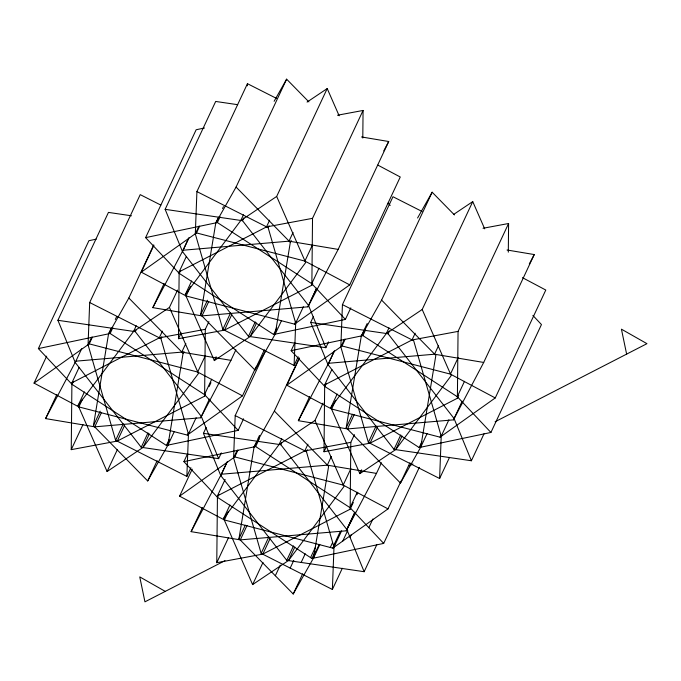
<?xml version="1.0" encoding="UTF-8"?>
<svg xmlns="http://www.w3.org/2000/svg" width="681" height="681" viewBox="0 0 681 681"><rect width="100%" height="100%" fill="white"/><g stroke="black" fill="none" stroke-linecap="round" stroke-linejoin="round"><path stroke-width="1.02" d="M205.517 394.231L204.615 396.155L117.285 441.067L71.241 449.647L71.914 382.799L79.132 367.382M312.758 283.279L311.855 285.203L224.517 330.115L178.473 338.695L179.146 271.847L186.373 256.431M204.615 396.155L205.296 329.298L208.905 321.594M353.303 502.459L350.145 509.201L262.815 554.113L216.771 562.702L217.443 495.845L225.113 479.467M311.855 285.203L312.528 218.346L363.067 110.458L337.487 115.225M458.739 395.363L457.385 398.249L370.047 443.161L324.003 451.75L324.675 384.893L331.894 369.477M350.145 509.201L350.817 442.344L354.435 434.64M362.794 138.047L363.067 110.458M457.385 398.249L458.058 331.392L508.596 223.504L483.016 228.271M508.307 252.157L508.596 223.504M190.918 467.753L186.858 476.419L115.617 440.335L88.07 344.85L89.679 302.534L140.218 194.638L160.835 205.083M298.15 356.801L294.09 365.467L222.849 329.383L195.311 233.898L196.911 191.582L247.45 83.686L276.512 98.404M186.858 476.419L188.458 434.103L160.92 338.619L161.823 336.695M247.373 85.806L247.45 83.686M342.313 568.277L332.379 589.465L261.146 553.381L233.6 457.896L235.2 415.58L265.437 351.038M294.09 365.467L295.69 323.152L268.152 227.667L269.055 225.734M449.545 457.326L439.62 478.513L368.378 442.429L340.84 346.944L342.441 304.628L392.98 196.732L422.041 211.459M332.379 589.465L333.988 547.149L306.441 451.665L307.344 449.741M439.62 478.513L441.22 436.198L413.682 340.713L342.441 304.628M174.31 431.516L167.994 444.999L147.692 480.948L93.442 425.634L108.543 333.954L111.25 328.174M167.994 444.999L183.087 353.32L183.989 351.387M281.542 320.564L275.226 334.048L254.924 369.996L200.682 314.682L215.775 222.993L218.482 217.222M319.832 544.562L313.515 558.045L293.222 593.994L238.971 538.68L254.073 447L256.78 441.22M275.226 334.048L290.319 242.368L291.221 240.436M313.515 558.045L328.617 466.366L274.366 411.052L299.189 358.07M427.072 433.61L420.756 447.094L400.454 483.042L346.212 427.728L361.305 336.048L367.17 323.526M420.756 447.094L435.849 355.414L381.607 300.1L432.146 192.212L454.44 214.941M243.568 418.806L238.154 430.366L166.402 445.442L72.016 384.339L38.374 348.587L88.913 240.699L96.191 239.167M221.334 452.882L218.627 458.653L141.231 447.289L75.251 362.539L57.911 320.291L108.449 212.404L131.459 215.783M256.022 366.948L242.479 395.848L187.284 435.082L78.868 406.915L34.05 383.105L46.683 356.137M235.907 349.762L230.944 360.351L200.708 417.768L94.761 426.834L45.593 418.594L56.872 394.512M75.251 362.539L81.694 348.655M88.07 344.85L91.688 337.146M34.05 383.105L89.245 343.871L92.412 337.129M72.016 384.339L73.369 381.445M350.809 307.855L345.395 319.415L273.634 334.49L179.248 273.387L145.615 237.635L196.154 129.748L204.47 127.994M328.565 341.922L325.858 347.702L248.471 336.337L182.482 251.587L165.142 209.339L215.681 101.452L237.643 104.678M115.31 319.5L116.664 316.614M38.374 348.587L110.135 333.503L112.842 327.723M177.562 290.063L169.441 307.403L198.435 373.52L142.993 447.451L107.096 471.541L78.102 405.433L84.418 391.941M108.543 333.954L128.837 298.006L153.659 245.024M377.844 165.1L400.258 177L349.719 284.888L294.515 324.13L186.109 295.963L141.282 272.153L153.923 245.186M78.868 406.915L82.478 399.202M71.241 449.647L82.971 424.603M78.102 405.433L133.536 331.502L136.243 325.722M218.627 458.653L201.287 416.406L135.298 331.664L136.2 329.732M93.442 425.634L100.218 411.188M94.761 426.834L101.537 412.388M361.517 136.958L388.715 141.512L338.176 249.399L307.94 306.816L202.002 315.882L152.825 307.642L164.104 283.56M152.825 307.642L183.061 250.225L188.926 237.703M182.482 251.587L188.348 239.065M195.311 233.898L198.92 226.194M141.282 272.153L196.486 232.919L199.644 226.177M179.248 273.387L180.601 270.493M71.914 382.799L159.252 337.887L162.41 331.136M222.542 208.548L223.445 206.624M145.615 237.635L217.367 222.551L220.074 216.771M115.617 440.335L123.287 423.957M339.155 115.787L327.212 88.564L276.673 196.451L305.667 262.568L250.233 336.499L214.328 360.589L185.334 294.481L191.65 280.989M215.775 222.993L236.077 187.054L286.616 79.166L308.91 101.895M117.285 441.067L124.504 425.659M186.109 295.963L190.62 286.326M107.096 471.541L117.472 449.392M178.473 338.695L181.18 332.915M185.334 294.481L240.768 220.55L243.475 214.77M325.858 347.702L308.519 305.454L242.538 220.712L243.892 217.818M45.593 418.594L75.829 361.177L181.767 352.12L185.828 343.445M200.682 314.682L207.45 300.236M202.002 315.882L208.769 301.436M141.231 447.289L147.998 432.844M142.993 447.451L149.318 433.959M89.245 343.871L197.66 372.039L205.33 355.661M179.146 271.847L266.484 226.935L269.642 220.184M147.692 480.948L157.166 460.714M166.402 445.442L169.109 439.662M222.849 329.383L230.518 313.005M224.517 330.115L231.736 314.707M214.328 360.589L216.132 356.742M238.154 430.366L204.513 394.614L211.74 379.198M209.135 386.519L210.94 382.671M187.284 435.082L188.186 433.15M188.458 434.103L196.128 417.725M200.708 417.768L209.407 399.066M419.334 467.311L383.684 543.412L311.932 558.497L217.545 497.385L183.904 461.633L187.513 453.929M183.061 250.225L288.999 241.168L293.06 232.493M248.471 336.337L255.239 321.892M376.789 544.732L364.148 571.708L286.761 560.335L220.772 475.593L203.44 433.337L206.147 427.557M250.233 336.499L256.55 323.007M401.092 480.956L388.008 508.894L332.813 548.128L224.398 519.961L179.58 496.151L192.212 469.183M196.486 232.919L304.901 261.087L312.57 244.709M254.924 369.996L264.407 349.762M273.634 334.49L276.792 327.748M381.437 462.808L376.474 473.406L346.229 530.822L240.291 539.88L191.114 531.64L202.402 507.558M191.114 531.64L221.359 474.231L227.224 461.701M220.772 475.593L226.645 463.071M345.395 319.415L311.753 283.662L318.972 268.246M294.515 324.13L295.869 321.236M295.69 323.152L303.368 306.773M233.6 457.896L237.209 450.192M179.58 496.151L234.775 456.917L237.933 450.175M217.545 497.385L218.899 494.491M308.519 305.454L316.639 288.114M307.94 306.816L308.842 304.892M311.098 300.074L316.512 288.514M532.874 315.439L541.463 324.565L490.916 432.461L419.164 447.545L324.777 386.433L291.136 350.681L294.754 342.977M484.021 433.78L471.388 460.756L394.001 449.383L328.012 364.641L310.672 322.385L313.379 316.605M257.682 439.288L259.487 435.44M183.904 461.633L255.656 446.557L259.274 438.845M323.092 403.109L314.971 420.449L343.965 486.566L288.523 560.497L252.617 584.596L223.623 518.479L229.948 504.987M522.446 277.652L545.787 290.046L495.249 397.942L440.045 437.176L331.63 409.009L286.812 385.199L299.453 358.232M224.398 519.961L228.458 511.286M216.771 562.702L228.501 537.649M223.623 518.479L279.065 444.548L281.772 438.768M364.148 571.708L346.808 529.452L280.827 444.71L281.73 442.778M238.971 538.68L245.288 525.196M240.291 539.88L247.058 525.434M507.039 250.004L534.245 254.558L483.706 362.454L453.469 419.862L347.531 428.928L298.355 420.688L309.634 396.606M298.355 420.688L328.591 363.279L334.456 350.749M328.012 364.641L333.877 352.111M340.84 346.944L344.45 339.24M286.812 385.199L342.015 345.965L345.173 339.223M324.777 386.433L326.131 383.539M217.443 495.845L304.773 450.933L307.931 444.191M291.136 350.681L362.896 335.605L365.603 329.825M261.146 553.381L268.816 537.003M484.685 228.833L472.742 201.61L422.203 309.497L451.197 375.614L395.763 449.545L359.857 473.644L330.864 407.527L337.18 394.035M262.815 554.113L270.034 538.705M331.63 409.009L335.69 400.334M252.617 584.596L263.002 562.438M324.003 451.75L326.71 445.97M330.864 407.527L386.297 333.596L389.004 327.816M471.388 460.756L454.048 418.5L388.059 333.758L389.413 330.864M275.32 575.734L280.283 565.145M221.359 474.231L327.297 465.166L331.358 456.491M346.212 427.728L352.528 414.244M347.531 428.928L354.299 414.482M286.761 560.335L293.528 545.89M288.523 560.497L294.839 547.005M290.183 568.09L293.792 560.386M301.155 562.455L305.216 553.781M234.775 456.917L343.19 485.085L350.86 468.707M324.675 384.893L412.014 339.981L415.172 333.239M293.222 593.994L302.696 573.76M310.562 557.611L315.533 547.013M311.932 558.497L315.09 551.746M313.873 555.909L319.287 544.349M368.378 442.429L376.048 426.051M370.047 443.161L377.265 427.753M359.857 473.644L361.662 469.788M330.285 547.473L332.541 542.655M383.684 543.412L350.043 507.66L357.261 492.252M356.912 494.755L357.814 492.823M333.588 545.77L340.355 531.325M332.813 548.128L335.069 543.31M333.988 547.149L341.658 530.771M346.808 529.452L354.937 512.112M346.229 530.822L354.81 512.512M342.773 541.046L347.736 530.456M328.591 363.279L434.529 354.214L438.59 345.539M350.034 537.309L351.387 534.423M394.001 449.383L400.768 434.938M395.763 449.545L402.079 436.053M368.847 527.639L372.907 518.973M342.015 345.965L450.43 374.133L458.1 357.755M400.454 483.042L409.928 462.808M419.164 447.545L421.871 441.765M490.916 432.461L457.283 396.708L464.502 381.3M440.045 437.176L440.947 435.244M441.22 436.198L448.89 419.819M453.469 419.862L462.169 401.16M383.761 150.927L388.715 141.512M529.29 263.973L534.245 254.558M274.128 101.282L286.616 79.166M254.073 447L274.366 411.052M417.572 218.014L432.146 192.212M361.305 336.048L381.607 300.1M307.071 102.082L327.212 88.564M240.768 220.55L276.673 196.451M133.536 331.502L169.441 307.403M453.478 214.541L472.742 201.61M386.297 333.596L422.203 309.497M279.065 444.548L314.971 420.449M224.994 560.667L144.942 601.834L139.75 576.892L165.262 591.389M409.17 465.949L412.941 464.008M495.113 421.752L646.95 343.667L621.43 329.17L626.631 354.12M266.484 226.935L312.528 218.346M159.252 337.887L205.296 329.298M412.014 339.981L458.058 331.392M304.773 450.933L350.817 442.344M165.142 209.339L242.538 220.712M310.672 322.385L388.059 333.758M57.911 320.291L135.298 331.664M203.44 433.337L280.827 444.71M288.999 241.168L338.176 249.399M434.529 354.214L483.706 362.454M181.767 352.12L230.944 360.351M327.297 465.166L376.474 473.406M196.911 191.582L268.152 227.667M89.679 302.534L160.92 338.619M235.2 415.58L306.441 451.665M304.901 261.087L349.719 284.888M450.43 374.133L495.249 397.942M197.66 372.039L242.479 395.848M343.19 485.085L388.008 508.894M217.367 222.551L311.753 283.662M362.896 335.605L457.283 396.708M110.135 333.503L204.513 394.614M255.656 446.557L350.043 507.66M236.077 187.054L290.319 242.368M128.837 298.006L183.087 353.32M388.059 203.151L390.204 205.432"/></g></svg>
